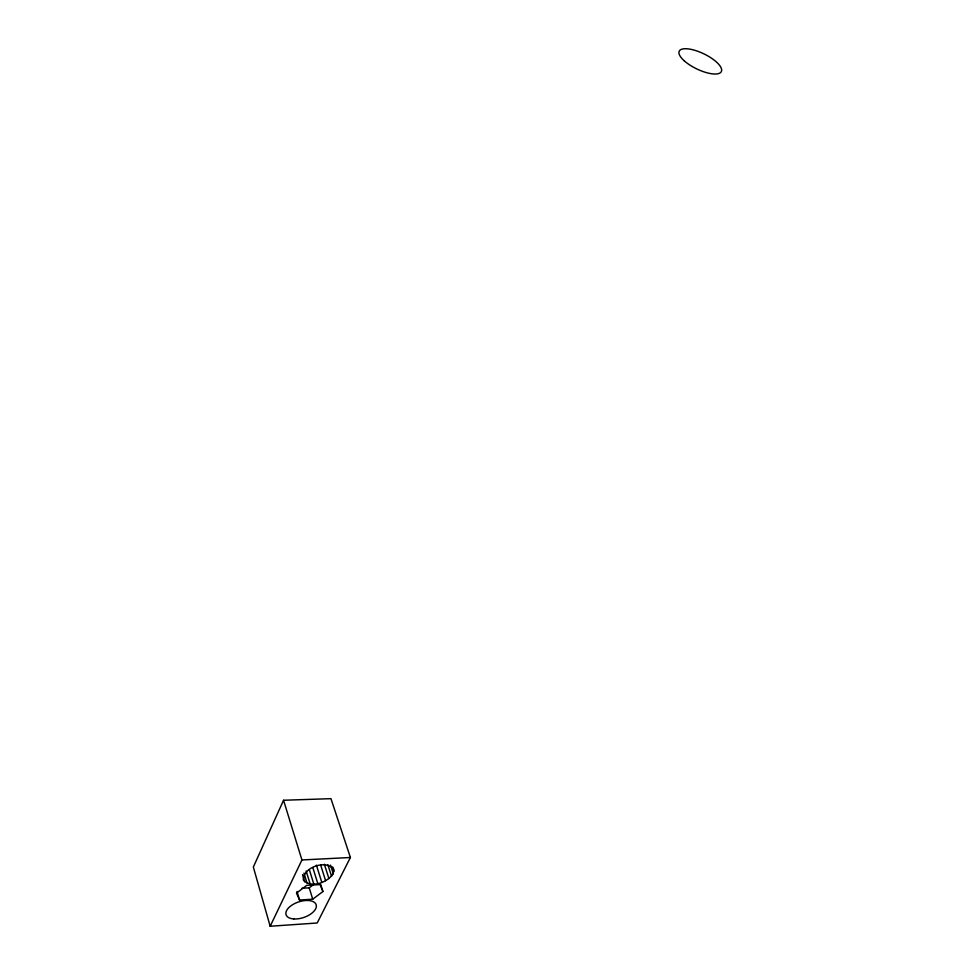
<?xml version="1.0" encoding="UTF-8"?>
<svg xmlns="http://www.w3.org/2000/svg" width="975" height="975" viewBox="0 0 975 975"><rect width="100%" height="100%" fill="white"/><g stroke="black" fill="none" stroke-linecap="round" stroke-linejoin="round"><path stroke-width="1.46" d="M333.279 873.71L333.718 869.017C325.479 859.584 302.981 867.238 303.335 880.047C311.403 888.676 327.442 882.46 333.279 873.71L330.513 865.093M283.554 800.256L253.342 867.055L270.173 926.25L317.192 922.996L350.403 857.5L330.964 798.659L283.554 800.256L301.933 859.962L270.173 926.25M301.945 888.262L309.233 887.835L313.743 884.422M322.92 891.528L320.007 884.569L306.747 885.337L296.498 893.124L299.557 900.035L312.731 899.206L322.92 891.528L320.702 884.422M301.933 859.962L350.403 857.5M332.633 866.946L334.023 871.26M327.868 864.727L331.537 876.22M324.358 864.228L328.916 878.597M320.617 864.898L325.601 880.705M316.4 865.13L321.811 882.387M312.853 867.701L317.789 883.545M309.355 869.676L313.816 884.081M306.162 870.992L310.16 883.984M309.233 887.835L312.731 899.206M303.956 873.125L307.064 883.24M302.518 874.66L304.724 881.9M296.985 891.467L299.557 900.035M684.304 60.877A23.412 8.336 25.8 0 0 720.61 72.552A23.412 8.336 25.8 0 0 696.004 50.676A23.412 8.336 25.8 0 0 684.304 60.877M293.767 918.95A15.856 8.19 -18.6 0 0 316.363 905.897A15.856 8.19 -18.6 0 0 293.207 904.337A15.856 8.19 -18.6 0 0 293.767 918.95"/></g></svg>
